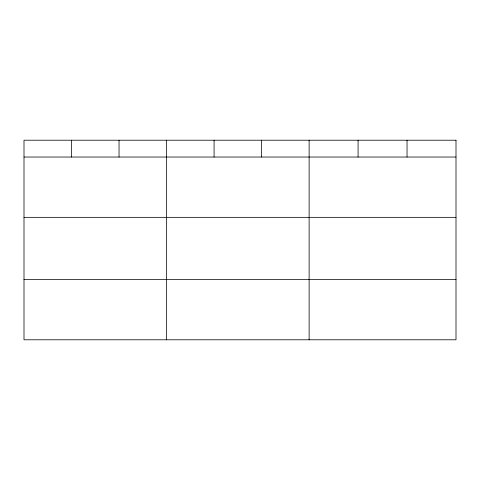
<?xml version="1.0" encoding="UTF-8"?>
<svg xmlns="http://www.w3.org/2000/svg" width="480" height="480" viewBox="0 0 480 480"><rect width="100%" height="100%" fill="white"/><g stroke="black" fill="none" stroke-linecap="round" stroke-linejoin="round"><path stroke-width="0.72" d="M24 157.038L456 157.038M24 217.344L456 217.344M24 279.48L456 279.48M407.04 140.214L407.04 157.038M358.08 140.214L358.08 157.038M309.12 140.214L309.12 339.786M261.6 140.214L261.6 157.038M214.08 140.214L214.08 157.038M166.56 140.214L166.56 339.786M119.04 140.214L119.04 157.038M71.52 140.214L71.52 157.038M456 140.214L24 140.214L24 339.786L456 339.786L456 140.214"/></g></svg>
